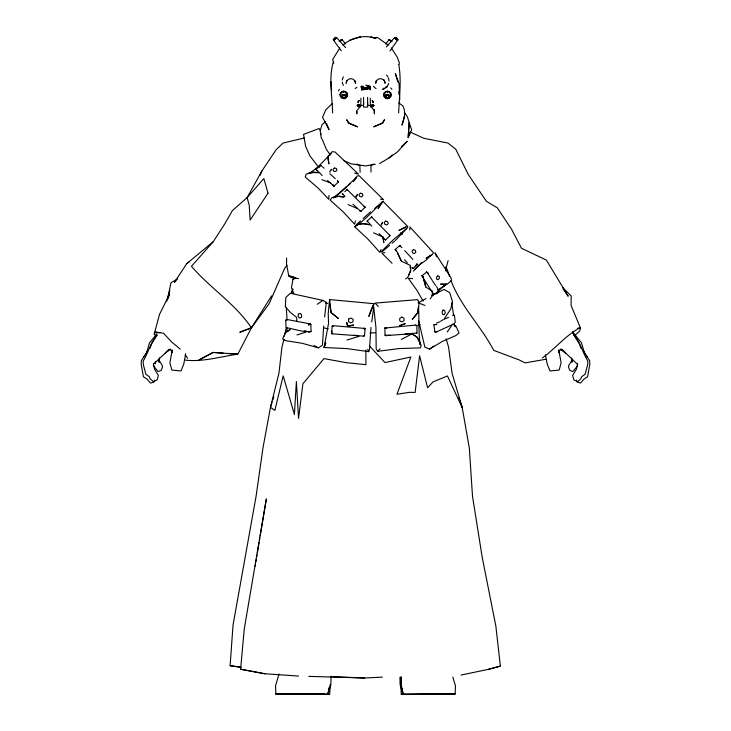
<?xml version="1.0" encoding="UTF-8"?>
<svg xmlns="http://www.w3.org/2000/svg" width="731" height="731" viewBox="0 0 731 731"><rect width="100%" height="100%" fill="white"/><g stroke="black" fill="none" stroke-linecap="round" stroke-linejoin="round"><path stroke-width="1.1" d="M333.455 61.559C328.32 78.171 332.377 95.953 332.578 112.976M358.227 104.798L358.227 106.461L360.767 106.927L359.515 105.063L358.227 104.798L357.386 105.995L358.227 106.461L359.515 105.063L359.488 106.772M363.581 103.574L363.581 97.387M370.992 172.087L370.992 165.517L373.779 163.991M367.812 89.273L367.784 87.51L361.498 88.003L361.251 86.267L363.663 86.432L361.553 87.144L361.589 89.867L367.812 89.273L363.791 87.629L361.589 89.867L363.846 88.433L370.242 88.542L370.224 86.34L365.765 85.098L370.233 87.665M367.62 104.286L367.62 105.017L367.62 102.102M286.589 258.07L286.552 264.037L288.736 275.834L291.34 277.643L294.648 277.743M360.913 98.228L360.84 105.154M404.572 115.964L401.995 125.092C404.142 118.925 406.171 112.09 402.872 105.894L398.788 102.888M286.854 332.176L286.927 327.689M345.662 97.991L347.051 96.647L347.563 94.82L347.051 92.992L345.662 91.649L343.762 91.156L341.87 91.649L340.482 92.992L339.97 94.82L340.482 96.647L341.87 97.991L343.762 98.484L345.662 97.991L345.681 96.675M401.264 676.897L401.054 686.436L403.037 694.066L406.792 694.24L455.157 693.911L455.44 685.769L452.8 677.098M331.097 676.184L330.851 684.947L327.835 694.048L329.517 686.528M356.883 110.975L356.801 113.872L356.746 110.82M328.987 195.469L328.84 199.344L317.747 187.739L305.211 177.03L306.198 174.079L313.106 171.977L318.159 172.516M357.358 194.949L357.386 194.318L355.896 196.73M330.184 684.417L329.727 694.413L275.843 693.911L275.56 685.769L279.032 673.991M155.283 363.736L155.392 361.534M342.464 98.064L342.464 95.085L344.009 94.39L345.553 95.085L346.275 96.574L345.553 98.064L344.009 98.758L342.464 98.064L341.743 96.574L342.464 95.085L345.014 95.606L345.48 96.574L345.553 98.064L345.014 97.543L342.464 98.064L343.003 97.543L344.009 98L344.009 98.758L345.48 96.574L345.553 95.085L345.014 95.606L344.009 94.39L342.537 96.574L343.003 97.543M385.721 96.574L385.657 98.064L387.202 98.758L388.746 98.064L389.459 96.574L388.746 95.085L387.202 94.39L385.657 95.085L384.935 96.574L385.657 98.064L386.196 97.543L388.746 98.064L388.746 95.085L386.196 95.606L385.721 96.574L387.202 98.758L388.673 96.574L387.202 94.39L386.196 95.606L385.657 95.085L385.721 96.574L384.935 96.574M153.4 365.427L153.51 363.417M409.762 229.991L409.945 227.012L433.474 252.707L432.259 254.671L426.063 258.354L430.34 255.393M418.114 307.678L417.821 312.576L412.247 319.42L417.958 312.585L419.11 303.365L417.693 299.637L375.14 303.091L378.338 306.618M437.924 292.345L438.07 290.116M323.696 325.962L322.444 345.187L318.36 347.846L302.223 343.296L285.675 340.673L282.605 338.773L285.711 332.303L290.17 329.443L287.685 331.499M370.982 327.378L369.493 349.025L368.753 351.638L346.732 348.586L324.071 347.508L328.53 323.458L328.228 313.526L329.562 299.573L373.989 303.685L368.826 316.422L370.818 310.712M241.139 667.302L230.119 665.694L233.034 625.042L256.069 496.34L262.968 447.975L270.47 407.295L278.931 373.276L281.947 347.161L283.93 339.422M398.633 112.976C399.327 96.976 401.52 80.593 398.824 64.73M331.563 333.601L332.166 326.328L333.519 325.715L365.116 328.466L364.495 335.648L363.499 336.141L332.367 333.848L331.563 333.601L331.929 331.079M361.498 88.003L361.982 88.862L363.846 88.433L363.791 87.629M367.995 85.49L367.912 86.422L370.224 86.34L369.685 87.884L370.27 89.831L370.05 87.135L370.242 88.542L367.784 87.51L369.731 88.679M185.692 353.713L183.737 364.193L181.014 370.937L171.858 370.087L169.884 362.914L172.214 349.893L171.785 352.826L172.032 350.825L169.254 349.308L154.278 363.462M298.613 676.065L264.704 673.754L240.627 669.23L244.227 629.19L266.358 498.862L260.181 535.86M363.846 88.433L363.764 89.346L365.902 88.25L365.884 87.418L367.812 88.332M159.422 358.089L159.002 362.265L159.449 358.19M324.637 316.943L326.346 302.287L322.828 300.404L290.335 293.277L285.839 297.426L285.346 306.664L290.463 312.502L296.594 317.364L296.859 321.201M371.723 321.951L373.651 307.852M389.934 50.932L397.874 39.84L396.385 37.829L394.63 37.528L386.242 47.012M397.874 39.84L396.129 39.529L394.63 37.528L396.129 39.529L397.874 39.84L396.385 37.829M384.999 239.293L385.557 239.859L384.999 239.293L385.557 239.859L389.897 235.83L389.641 235.181L371.449 216.869L372.362 217.482M255.21 566.187L255.558 563.93M255.905 561.673L256.261 559.416M256.618 557.168L256.992 554.92M257.367 552.682L259.057 542.594M259.432 540.346L259.807 538.107M298.668 278.612L295.845 278.191L292.912 279.37L291.477 287.74L293.798 293.515M391.35 40.89L389.522 40.068L391.926 41.694L391.588 40.808L389.12 39.693L389.431 40.57L389.12 39.693L385.657 43.942M399.062 64.438L399.336 63.012L397.417 57.447L391.341 47.972M445.453 270.863L448.13 260.62M167.591 299.006L170.981 282.696L177.505 279.059M355.43 220.872L354.663 224.28L343.131 211.798L330.165 200.166L331.801 197.745L333.848 197.123L338.882 196.072L344.146 197.004M284.249 336.169L286.36 327.589M291.806 293.286L292.893 288.964L291.331 292.692M347.051 96.647L346.576 94.82L347.051 92.992L345.681 92.965L345.662 91.649L343.762 92.106L341.87 91.649L341.843 92.965L340.482 92.992L340.957 94.82L340.482 96.647L341.843 96.675L341.87 97.991L343.762 97.525M387.439 97.525L389.34 97.991L389.358 96.675L390.729 96.647L390.253 94.82L390.729 92.992L389.358 92.965L389.34 91.649L387.439 92.106L385.548 91.649L385.52 92.965L384.159 92.992L384.634 94.82L384.159 96.647L385.548 97.991L387.439 98.484L389.34 97.991L390.729 96.647L391.24 94.82L390.729 92.992L389.34 91.649L387.439 91.156L385.548 91.649L384.159 92.992L383.647 94.82L384.159 96.647L385.52 96.675L385.548 97.991M364.12 328.886L365.116 328.466L364.12 328.886L364.33 328.064M155.456 335.465L154.241 333.957L159.504 314.394L169.665 294.026L168.13 298.074M167.938 297.946L169.089 293.661M166.705 301.254L169.839 290.472M562.751 287.612L571.185 296.037L571.094 305.512L580.569 328.146L579.701 330.96L575.388 334.953M272.142 401.977L270.47 407.295L274.856 410.438L283.18 375.862L294.41 414.495L296.393 381.491L298.54 418.406L302.908 383.784L323.97 358.601L346.494 362.722L365.92 364.668L365.875 350.021M272.8 399.848L273.805 396.65M342.081 39.693L339.285 41.694L339.623 40.808L342.081 39.693L341.77 40.57L342.081 39.693L345.553 43.942M149.956 348.303L151.628 343.689L157.165 334.981C150.504 342.656 148.274 352.58 143.166 361.132L143.34 364.659L145.88 374.235L149.398 376.785L150.111 378.685L153.364 381.683L157.119 379.873L158.389 375.487L154.616 369.329L153.556 364.248M154.561 380.12L153.839 382.085L150.485 383.099L146.913 379.005L143.422 376.785L141.184 364.221L141.375 360.611L147.123 351.684L146.62 352.634L149.544 342.775L157.064 333.592M408.538 275.578L410.484 270.616M260.181 175.221L261.881 170.981L276.163 149.663L283.098 143.038L304.151 138.04M328.712 689.251L329.946 686.436L327.963 694.066L275.843 693.911L324.628 694.222L279.47 693.893M341.222 50.768L333.336 39.84L334.825 37.829L336.571 37.528L345.617 47.643M336.571 37.528L335.712 37.665L336.571 37.528L335.081 39.529L333.336 39.84L335.977 37.308L333.336 39.84M381.015 249.518L379.773 252.277L367.912 239.074L354.626 226.72C358.428 222.754 364.632 223.266 369.447 224.764L363.819 223.768L358.665 224.179L354.626 226.72C365.692 219.903 373.559 209.98 382.962 201.299L407.962 226.711L405.623 227.076L399.108 230.366L405.623 227.076M346.896 80.437L346.147 83.297L346.777 80.967L348.495 79.259L350.843 78.637L353.192 79.259L354.91 80.967L355.54 83.297L354.791 80.437M376.41 80.437L375.67 83.297L376.301 80.967L378.018 79.259L380.367 78.637L382.706 79.259L384.433 80.967L385.054 83.297L385.054 82.036M371.147 309.761L373.989 303.685M381.189 225.084L382.651 222.187L381.28 224.792M261.881 170.981L247.115 197.617L232.44 210.565L224.49 224.344L213.169 241.778L191.449 266.312C210.181 288.151 235.291 303.804 251.437 327.808L237.813 354.16C220.333 356.664 202.743 362.201 184.934 360.081M355.979 197.269L356.902 195.716M154.241 333.957L155.383 332.093L163.506 333.226L171.776 342.117L180.265 349.098M571.569 358.364L571.806 360.52L568.764 365.409L568.49 367.108L569.915 370.498L572.949 371.531L577.088 366.395M430.276 298.869L431.984 296.146L432.642 291.176L426.054 287.338L423.962 279.416M271.603 295.872L251.418 327.835L239.96 332.166L251.418 327.835L269.145 303.712L284.56 268.542L286.899 265.28M339.842 47.954L332.669 59.513L333.802 63.158M213.169 241.778L186.77 263.608L174.371 282.468L175.997 280.896M357.578 109.997L359.451 107.256M436.617 293.908L437.814 292.172M143.998 356.92L147.516 351.839M382.203 123.036L384.506 119.71L382.551 123.438L382.203 123.036L373.696 126.856L381.335 123.74M447.253 331.929L452.717 324.052L455.916 325.999L459.041 333.016L455.705 335.657L442.557 341.322L429.581 349.071L424.866 347.161L418.644 320.662M335.081 39.529L336.15 37.829L333.93 40.05L333.756 39.538L335.045 39.31M444.302 318.78L450.579 309.268L452.526 301.903L449.729 292.692L444.092 289.458L431.984 295.479M361.927 88.085L361.443 88.661L361.553 87.144L361.982 88.862M348.998 123.036L348.66 123.438L346.704 119.71L348.998 123.036L357.505 126.856L349.875 123.74M421.714 262.612L414.468 269.456M373.486 305.421L375.926 327.205L376.182 348.961L377.644 351.328L380.019 348.824M395.38 240.453L407.405 227.825M413.344 271.128L419.137 265.097L426.054 260.227L431.244 254.964M380.915 251.957L393.114 239.969L406.226 228.721M165.307 353.155L169.254 349.308M388.207 95.606L388.746 95.085M322.216 175.513L316.048 169.3L320.434 165.06L321.695 166.101M318.716 167.801L320.818 165.38M332.23 103.61L325.724 109.86L322.563 117.316L329.051 129.698L326.574 123.521M338.133 181.416L337.375 180.804L338.371 182.01L334.012 186.177L327.497 180.411M432.487 295.845L434.717 293.707M344.831 191.705L347.006 189.631L347.718 190.106L365.034 207.312L360.776 211.414L352.954 204.159M356.372 224.719L360.538 220.872M363.033 218.569L370.544 211.835M379.599 163.534L388.929 158.024L392.264 154.981M401.447 146.602L407.286 141.275L397.289 152.021L388.929 158.024M333.656 198L346.722 186.368M412.878 268.487L412.037 267.866L412.878 268.487L417.364 264.558L416.844 263.608M415.583 265.554L417.045 264.22M542.402 357.952C555.405 348.449 565.684 335.474 579.866 327.79L580.569 328.146M325.752 121.465L322.051 124.681L320.151 130.867L321.366 138.451M331.18 153.565C323.65 160.418 317.821 168.76 308.427 173.503L313.334 172.58M382.267 251.647L389.641 245.351M392.099 243.249L394.557 241.148M348.449 184.98L350.167 183.591M374.729 208.454L382.276 202.368M428.064 273.357L426.648 272.051L428.064 273.357L426.648 272.051L422.107 275.633L422.18 276.327L433.017 293.478L434.26 294.383L438.874 290.764L436.508 286.506M438.938 289.832L446.422 284.213L440.592 284.149L447.025 284.35L451.63 280.412L450.799 277.506L434.954 252.798L436.59 256.727M343.022 45.158C351.41 37.473 364.202 34.531 375.03 38.186M429.581 349.071L433.903 346.037M166.257 352.241L170.743 349.107M317.227 304.306L322.828 300.404M186.77 263.608L189.576 261.661M405.513 278.95L407.688 277.451L410.804 270.662L410.283 266.185M440.619 321.256L443.37 319.557M374.455 38.359L376.282 37.263L378.119 37.857L388.188 45.158M581.044 348.303L579.372 343.689L573.835 334.981C580.496 342.656 582.726 352.58 587.834 361.132L587.66 364.659L585.12 374.235L581.602 376.785L580.889 378.685L577.636 381.683L573.881 379.873L572.611 375.487L576.384 369.329L577.444 364.248L561.746 349.308L558.968 350.825L559.215 352.826L558.786 349.893L561.116 362.914L559.142 370.087L549.986 370.937L547.263 364.193L545.399 354.8M426.027 298.604L418.114 302.798L424.994 305.421M401.319 339.476L411.937 333.93M308.4 324.792L310.803 324.363L308.4 324.792L310.2 323.915L310.803 324.363L311.095 331.454C302.835 332.568 294.355 328.786 286.141 327.726L285.611 320.233L287.868 319.648L310.2 323.915M451.621 324.975L436.498 331.901L434.808 331.755L433.922 324.683L436.645 324.445L433.922 324.683M436.608 323.139L439.706 321.823M444.402 319.118L448.551 317.373M400.067 325.642L405.257 323.595L399.519 325.66M292.912 279.37L294.94 277.341L295.845 278.191L288.736 275.834L293.908 277.086M296.969 334.935L305.796 332.166M346.969 339.997L358.875 336.406M349.966 40.077L360.282 36.998L359.067 37.354M461.115 675.042L488.445 669.331L500.031 666.179M405.138 334.03L416.962 332.989L416.889 325.615L415.473 325.121L384.917 328.018L385.018 335.282L385.657 335.62L409.269 333.893M488.445 669.331L500.379 666.142L495.883 626.257L482.149 556.958L472.509 496.349L469.348 448.222L462.193 407.532L452.069 373.239L448.596 347.161L446.129 338.782M415.473 325.121L416.889 325.615M371.723 106.772L373.815 105.995L372.984 104.798L371.686 105.063L370.434 106.927L371.723 106.772L371.686 105.063L372.984 106.461L372.984 104.798M418.004 325.222L420.188 324.71M577.673 328.256L579.866 327.79M389.376 235.236L389.897 235.83L389.641 235.181M545.883 359.259L525.05 362.887L519.458 360.045L493.672 350.341C481.08 326.099 460.521 306.188 450.99 280.457M375.277 164.265L365.555 165.919L351.182 163.872L344.063 160.738M384.853 252.652L381.847 253.1L392.035 263.251M377.644 351.328L399.199 348.568L420.444 347.865L421.193 345.37L417.374 337.229L411.626 333.555L416.944 337.238L419.987 342.866L420.17 344.868M337.886 196.648L333.848 197.123C342.757 192.143 348.477 184.093 356.189 177.825L353.283 181.626L357.139 176.016L359.149 175.705L383.501 199.682L380.504 199.143M390.299 335.31L385.018 335.282L386.662 335.693M382.35 677.134L364.678 678.012L308.774 676.367M370.005 332.98L375.643 332.733M400.816 684.417L401.273 694.413L455.157 693.911L423.432 694.011M370.407 105.392L367.638 105.419L367.656 107.018L365.601 107.128L363.554 107.018L363.563 105.419L360.803 105.392M401.273 694.413L442.767 694.158M437.485 331.737L434.808 331.755L435.384 331.865M423.34 693.993L451.53 693.893M339.97 94.82L340.957 94.82M346.576 94.82L347.563 94.82M383.647 94.82L384.634 94.82M390.253 94.82L391.24 94.82M341.743 96.574L342.537 96.574M345.48 96.574L346.275 96.574M388.673 96.574L389.459 96.574M358.51 105.374L356.956 105.374L359.734 104.816L357.623 104.798M372.7 105.374L374.254 105.374M275.843 693.911L304.069 693.929M425.99 693.947L447.619 693.957M314.367 172.617L318.478 172.781M332.523 676.65L364.586 678.002M358.089 335.593L353.658 335.264M223.174 353.146L213.041 352.443L199.115 359.908L213.041 352.443L237.813 354.16L227.679 353.457M412.595 278.657L408.291 278.264L416.908 290.271L423.094 301.135M339.97 196.657L343.223 197.041M304.288 330.768L306.371 331.052M155.383 332.093L159.879 332.724M230.119 665.694L240.508 667.193M454.463 315.481L452.745 315.207L454.408 315.235L455.294 322.417M394.63 37.528L397.445 38.889L397.271 40.05L396.156 39.31M240.627 669.23L264.988 673.772M332.166 326.328L333.089 326.529L332.349 325.971M323.934 327.908L328.246 328.868M325.56 302.972L327.716 303.456M354.663 173.137L358.51 174.152L335.026 151.957L332.102 151.701L327.771 156.754L328.904 163.854L327.917 157.229M372.143 37.354L370.928 36.998L376.045 38.524M321.832 179.707L330.732 182.997M339.86 40.89L340.975 39.922L341.77 40.57M348.102 204.607L357.139 208.399M416.962 332.989L416.423 333.126M373.578 232.823L382.706 236.881M401.429 261.25L410.146 265.298M433.465 293.771L434.26 294.383M332.642 333.574L331.755 333.126L332.367 333.848M314.038 345.562L318.36 347.846M395.974 250.459L395.243 249.481L395.974 250.459L395.243 249.481L399.656 245.579L401.876 247.562M422.18 276.327L423.368 276.967L422.107 275.633L423.368 276.967M356.883 163.963L359.826 165.571L360.136 172.214M433.017 293.478L434.232 294.145M364.266 206.389L365.034 207.312L364.266 206.389L364.787 206.681M347.07 189.704L346.613 189.274L347.718 190.106M396.348 38.058L395.233 37.308L395.06 38.469L396.129 39.529M438.874 290.764L437.97 289.567M560.257 349.107L565.693 353.155M371.969 217.409L371.512 217.016L367.209 221.027L371.814 226.171M285.611 320.233L287.045 319.831L286.324 307.66M400.762 232.769L402.452 234.304M329.919 173.768L335.255 178.675M322.472 166.814L324.034 168.231M153.912 366.395L158.051 371.531L161.085 370.498L162.51 367.108L162.236 365.409L159.194 360.52M342.93 194.492L342.318 193.441L345.023 196.493M388.207 97.543L388.746 98.064M342.464 95.085L343.003 95.606M561.746 349.308L564.743 352.241M316.048 169.3L316.56 169.884M359.963 210.528L360.776 211.414L359.963 210.528L360.182 211.158M332.989 185.007L334.012 186.177L332.989 185.007L333.437 185.957M379.106 233.6L384.954 239.567M400.561 246.539L399.656 245.579L400.561 246.539L400.478 246.055M369.685 346.22L385.045 362.585L410.868 357.002L396.96 394.265L409.36 392.337L415.126 392.419L419.612 355.787L427.589 387.741L432.962 381.957L447.436 375.953L462.193 407.532L458.803 397.902M404.682 250.587L412.869 259.368M395.489 250.203L397.618 252.487M404.471 259.788L407.304 262.831M367.492 221.456L367.072 220.954L367.492 221.776M572.574 331.92L581.456 342.775L584.38 352.634L583.877 351.684L589.625 360.611L589.816 364.221L587.578 376.785L584.087 379.005L580.515 383.099L577.161 382.085L576.439 380.12M337.375 180.804L338.371 182.01M317.482 165.699L309.953 155.977L305.595 146.255L303.539 134.413L319.081 128.528L320.297 130.301M330.275 154.835L326.483 149.544L322.06 138.972M583.484 351.839L587.002 356.92M563.117 288.846L568.188 296.247L546.404 260.09L521.459 248.257L511.49 229.132L497.336 207.851L486.398 201.308L468.352 174.627L455.715 149.151L447.911 143.038L423.934 138.314L410.091 132.055L408.172 137.455L409.223 122.598L407.45 116.96L404.307 112.336M371.75 107.256L373.632 109.997M320.434 165.06L320.872 165.727M445.563 267.089L447.29 269.684L449.51 276.144M427.26 272.517L432.14 280.238M432.606 281.033L435.649 285.574M185.208 354.763L187.602 358.336M572.446 332.112L573.68 333.976M572.949 333.016L574.109 334.853M316.331 169.574L316.815 170.561M397.426 252.752L401.365 261.004L397.582 253.054M383.939 79.642L384.689 81.242M367.711 349.308L368.753 351.638M402.288 689.251L401.054 686.436L400.963 677.043M330.046 172.288L329.745 171.602L331.39 169.236L331.572 170.021M454.125 323.76L455.331 326.812M389.12 39.693L389.431 40.57M397.838 81.918L395.316 73.456L399.099 83.846L399.665 99.663L399.464 97.625M423.487 278.931L425.67 286.917M401.483 686.528L403.165 694.048L400.149 684.947L399.93 677.281M320.598 132.53L320.946 134.632M451.703 302.972L453.494 314.376M331.554 90.571L330.915 81.552M418.543 307.093C419.329 319.538 418.233 332.002 420.188 344.484M374.363 109.933L374.4 113.872L374.29 110.006M571.551 358.19L571.998 362.265L571.806 360.52M398.861 91.521L399.163 94.573M454.271 322.919L454.572 326.117M410.219 266.175L410.356 268.396M577.49 363.417L577.6 365.427M365.902 88.25L365.929 89.045M361.251 86.267L361.306 87.683M370.37 105.154L370.297 98.228M367.62 97.387L367.62 103.574M363.581 104.286L363.581 105.017L363.581 102.102M387.439 91.156L387.439 92.106M343.762 91.156L343.762 92.106M388.673 83.343A8.598 8.544 0 0 1 382.587 89.383M376.063 88.533A8.598 8.544 0 0 1 373.532 86.313M386.443 75.092A8.598 8.544 0 0 1 387.814 76.856M388.298 77.842A8.598 8.544 0 0 1 388.965 81.132M382.98 89.283A5.144 4.971 0 0 1 384.14 87.958M385.676 87.099A5.144 4.971 0 0 1 387.439 86.797M390.738 87.958A5.144 4.971 0 0 1 391.898 89.283M356.929 87.172A8.598 8.544 0 0 1 355.147 88.533M343.396 85.399A8.598 8.544 0 0 1 342.318 82.228M342.318 80.035A8.598 8.544 0 0 1 343.396 76.856M338.7 90.909A5.144 4.971 0 0 1 339.312 89.283M329.562 299.573L329.517 303.603L331.116 312.63L338.261 318.378L331.116 312.63L329.562 299.573M409.223 122.598L408.172 137.455L411.672 129.88L409.223 122.598M383.784 242.5L382.925 236.954L383.784 242.5M298.349 314.175L298.129 316.56L299.664 318.104L301.428 317.281L301.647 314.897L300.103 313.352L298.349 314.175M348.678 319.054L348.422 321.457L350.551 322.874L352.927 321.878L353.183 319.474L351.054 318.058L348.678 319.054M324.719 345.443L324.071 347.508L325.816 342.784L324.719 345.443M359.104 100.512L358.217 102.751L357.642 101.883L359.104 100.512M443.077 310.108L442.054 311.936L442.648 314.248L444.256 314.732L445.28 312.895L444.686 310.584L443.077 310.108M381.664 202.606L378.055 208.6L382.962 201.299L381.664 202.606M373.559 101.883L372.984 102.751L372.106 100.512L373.559 101.883M268.039 193.176L250.139 220.031L249.225 205.192L247.115 197.617L263.854 178.583L268.039 193.176M363.7 335.867L364.495 335.648L363.7 335.867M437.787 275.889L436.462 277.177L436.608 279.078L438.07 279.69L439.395 278.392L439.258 276.501L437.787 275.889M413.426 249.609L412.037 250.934L412.531 252.899L414.422 253.538L415.82 252.222L415.318 250.258L413.426 249.609M385.694 221.082L384.287 222.361L384.853 224.298L386.827 224.938L388.234 223.659L387.668 221.721L385.694 221.082M360.484 193.231L359.04 194.473L359.561 196.301L361.516 196.904L362.951 195.661L362.439 193.834L360.484 193.231M334.542 168.048L333.062 169.318L333.519 171.081L335.447 171.575L336.927 170.305L336.479 168.541L334.542 168.048M446.422 284.213L438.445 290.143L446.422 284.213M401.748 317.117L399.665 318.497L399.811 320.918L402.05 321.942L404.133 320.562L403.978 318.149L401.748 317.117M311.095 331.454L308.701 331.947L311.095 331.454M353.438 325.057L347.545 326.154L346.668 322.38L347.691 326.081L353.438 325.057M453.019 693.984L426.895 694.03L453.019 693.984M310.62 694.24L288.233 694.158L310.62 694.24M386.681 328.237L384.917 328.018L386.681 328.237"/></g></svg>
